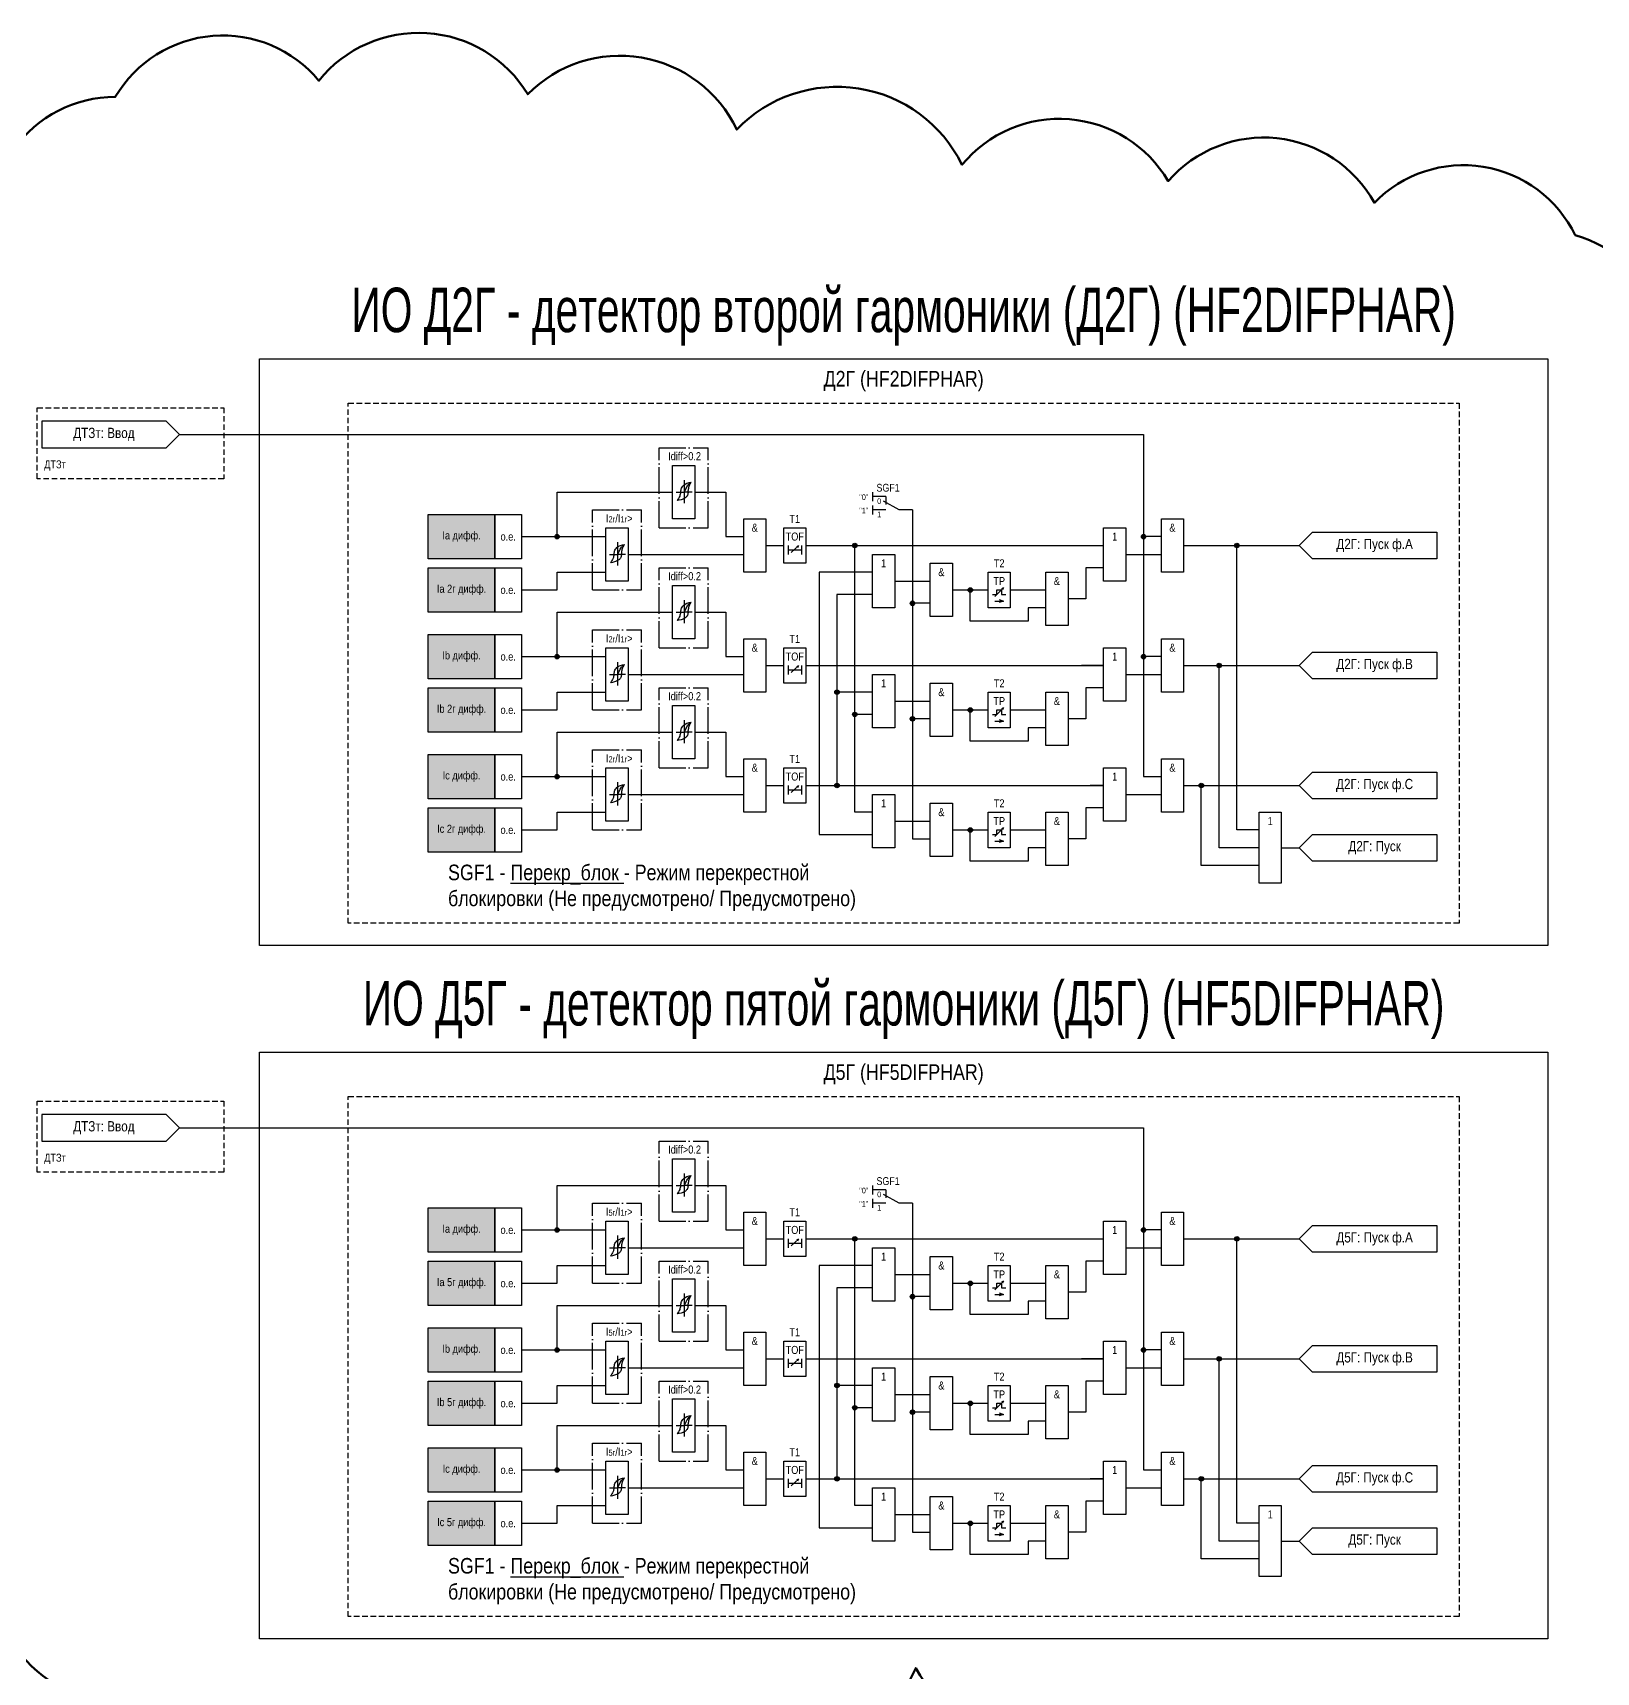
# Model space of a CAD drawing. Header units: millimetres. Extents: x -805 to 2714, y -997 to 959.
# Drawn here: x 438 to 789.9, y -191.5 to 177.4 of the extents above; entities that cross this region are included whole.
import ezdxf
from ezdxf.enums import TextEntityAlignment as Align

# ---------------------------------------------------------------- set-up
doc = ezdxf.new("R2010")
doc.units = ezdxf.units.MM
doc.linetypes.add('ACAD_ISO04W100', pattern=[30, 24, -3, 0, -3])
doc.linetypes.add('штриховая2', pattern=[0.375, 0.25, -0.125])
doc.layers.add('TEXT', color=7, linetype='Continuous', lineweight=25)
doc.layers.add('Основная', color=7, linetype='Continuous')
doc.styles.add('1.8_Gost_RD', font='ARIALN.TTF', dxfattribs={"height": 1.8})
doc.styles.add('2.5_Gost_RD', font='ARIALN.TTF', dxfattribs={"height": 2.5})
doc.styles.add('3.5_Gost_RD', font='ARIALN.TTF', dxfattribs={"height": 3.5})
doc.styles.add('Вывод', font='ARIALN.TTF', dxfattribs={"height": 2.5})
doc.styles.add('Компонент', font='ARIALN.TTF', dxfattribs={"height": 3.5})

# ---------------------------------------------------------------- blocks, each defined once
blk = doc.blocks.new('*U71')
at = {"layer": 'Основная', "linetype": 'ACAD_ISO04W100', "ltscale": 0.25}
for p, q in [((0, 0), (11, 0)), ((0, -18), (0, 0)), ((11, -18), (11, 0)), ((0, -18), (11, -18))]:
    blk.add_line(p, q, dxfattribs=at)
at = {"layer": 'Основная', "style": 'Компонент'}
blk.add_attdef('ОУ', text='', height=3.5, dxfattribs=at).set_placement((11, 0), align=Align.MIDDLE_CENTER)
blk = doc.blocks.new('Точка')
at = {"ltscale": 100}
h = blk.add_hatch(color=256, dxfattribs=at)
h.dxf.hatch_style = 1
edge = h.paths.add_edge_path()
edge.add_arc((0, 0), 0.5, 0, 360)
blk.add_circle((0, 0), 0.5, dxfattribs=at)
blk = doc.blocks.new('*U80')
at = {"layer": 'Основная', "color": 0}
blk.add_line((0, 0), (7, 4), dxfattribs=at)
at = {"layer": 'Основная', "ltscale": 0.35}
blk.add_line((6, 6), (6, 2.5), dxfattribs=at)
blk = doc.blocks.new('*U91')
at = {"layer": 'Основная', "color": 0}
for p, q in [((-3, 6), (-9, 6)), ((-3, 0), (-9, 0)), ((9, 0), (3, 0))]:
    blk.add_line(p, q, dxfattribs=at)
at = {"layer": 'Основная', "ltscale": 0.25, "xscale": -1}
blk.add_blockref('*U80', (3, 0), dxfattribs=at)
at = {"layer": 'Основная'}
for tag, height, style, p in [('ОУ', 3.5, 'Компонент', (-2, 10)), ('В1', 2.5, 'Вывод', (-13, 6)), ('В2', 2.5, 'Вывод', (-6, 4)), ('В3', 2.5, 'Вывод', (-6, -2))]:
    blk.add_attdef(tag, text='', height=height, dxfattribs=dict(at, style=style)).set_placement(p, align=Align.MIDDLE_CENTER)

msp = doc.modelspace()

# ---------------------------------------------------------------- hatches: boundary and pattern name
at = {"ltscale": 100, "true_color": 0xf7941d}
h = msp.add_hatch(color=30, dxfattribs=at)
h.dxf.hatch_style = 1
h.paths.add_polyline_path([(527, 69), (542, 69), (542, 59), (527, 59)])
h = msp.add_hatch(color=30, dxfattribs=at)
h.dxf.hatch_style = 1
h.paths.add_polyline_path([(527, 57), (542, 57), (542, 47), (527, 47)])
h = msp.add_hatch(color=30, dxfattribs=at)
h.dxf.hatch_style = 1
h.paths.add_polyline_path([(527, 42), (542, 42), (542, 32), (527, 32)])
h = msp.add_hatch(color=30, dxfattribs=at)
h.dxf.hatch_style = 1
h.paths.add_polyline_path([(527, 30), (542, 30), (542, 20), (527, 20)])
h = msp.add_hatch(color=30, dxfattribs=at)
h.dxf.hatch_style = 1
h.paths.add_polyline_path([(527, 15), (542, 15), (542, 5), (527, 5)])
h = msp.add_hatch(color=30, dxfattribs=at)
h.dxf.hatch_style = 1
h.paths.add_polyline_path([(527, 3), (542, 3), (542, -7), (527, -7)])
h = msp.add_hatch(color=30, dxfattribs=at)
h.dxf.hatch_style = 1
h.paths.add_polyline_path([(527, -87), (542, -87), (542, -97), (527, -97)])
h = msp.add_hatch(color=30, dxfattribs=at)
h.dxf.hatch_style = 1
h.paths.add_polyline_path([(527, -99), (542, -99), (542, -109), (527, -109)])
h = msp.add_hatch(color=30, dxfattribs=at)
h.dxf.hatch_style = 1
h.paths.add_polyline_path([(527, -114), (542, -114), (542, -124), (527, -124)])
h = msp.add_hatch(color=30, dxfattribs=at)
h.dxf.hatch_style = 1
h.paths.add_polyline_path([(527, -126), (542, -126), (542, -136), (527, -136)])
h = msp.add_hatch(color=30, dxfattribs=at)
h.dxf.hatch_style = 1
h.paths.add_polyline_path([(527, -141), (542, -141), (542, -151), (527, -151)])
h = msp.add_hatch(color=30, dxfattribs=at)
h.dxf.hatch_style = 1
h.paths.add_polyline_path([(527, -153), (542, -153), (542, -163), (527, -163)])

# ---------------------------------------------------------------- linework, layer by layer
at = {"color": 7, "ltscale": 100}
for p, q in [((608.7, 60.46), (610.37, 61.95)), ((610.37, 61.95), (609.85, 61.73)), ((610.37, 61.95), (610.11, 61.48)), ((608.7, 33.46), (610.37, 34.95)), ((610.37, 34.95), (609.85, 34.73)), ((610.37, 34.95), (610.11, 34.48)), ((608.7, 6.46), (610.37, 7.95)), ((610.37, 7.95), (609.85, 7.73)), ((610.37, 7.95), (610.11, 7.48)), ((608.7, -95.54), (610.37, -94.05)), ((610.37, -94.05), (609.85, -94.27)), ((610.37, -94.05), (610.11, -94.52)), ((608.7, -122.54), (610.37, -121.05)), ((610.37, -121.05), (609.85, -121.27)), ((610.37, -121.05), (610.11, -121.52)), ((608.7, -149.54), (610.37, -148.05)), ((610.37, -148.05), (609.85, -148.27)), ((610.37, -148.05), (610.11, -148.52))]:
    msp.add_line(p, q, dxfattribs=at)
at = {"ltscale": 100}
for p, q in [((684, 60), (692, 60)), ((654.5, 50.5), (656.5, 52.5)), ((656.5, 52.5), (655.99, 52.25)), ((656.5, 52.5), (656.26, 52.02)), ((658, 52), (666, 52)), ((654.5, 49.5), (656.5, 49.5)), ((684, 33), (692, 33)), ((654.5, 23.5), (656.5, 25.5)), ((654.5, 22.5), (656.5, 22.5)), ((656.5, 25.5), (655.99, 25.25)), ((656.5, 25.5), (656.26, 25.02)), ((658, 25), (666, 25)), ((684, 6), (692, 6)), ((654.5, -3.5), (656.5, -1.5)), ((656.5, -1.5), (655.99, -1.75)), ((656.5, -1.5), (656.26, -1.98)), ((658, -2), (666, -2)), ((654.5, -4.5), (656.5, -4.5)), ((684, -96), (692, -96)), ((654.5, -105.5), (656.5, -103.5)), ((654.5, -106.5), (656.5, -106.5)), ((656.5, -103.5), (655.99, -103.75)), ((656.5, -103.5), (656.26, -103.98)), ((658, -104), (666, -104)), ((684, -123), (692, -123)), ((654.5, -132.5), (656.5, -130.5)), ((656.5, -130.5), (655.99, -130.75)), ((656.5, -130.5), (656.26, -130.98)), ((658, -131), (666, -131)), ((654.5, -133.5), (656.5, -133.5)), ((684, -150), (692, -150)), ((654.5, -159.5), (656.5, -157.5)), ((656.5, -157.5), (655.99, -157.75)), ((656.5, -157.5), (656.26, -157.98)), ((658, -158), (666, -158)), ((654.5, -160.5), (656.5, -160.5))]:
    msp.add_line(p, q, dxfattribs=at)
at = {"color": 2, "lineweight": 90, "ltscale": 100}
for points in [[(430.31, 125.68, -0.520567), (456.57, 162.92, -0.520567), (456.57, 162.92, -0.520567), (502.38, 166.58, -0.520567), (502.38, 166.58, -0.520567), (549.41, 163.53, -0.520567), (549.41, 163.53, -0.520567), (596.43, 155.6, -0.520567), (596.43, 155.6, -0.520567), (647.13, 147.66, -0.520567), (647.13, 147.66, -0.520567), (693.55, 144, -0.520567), (693.55, 144, -0.520567), (739.96, 139.11, -0.520567), (739.96, 139.11, -0.520567), (785.16, 131.79, -0.520567), (785.16, 131.79, -0.520567), (800.43, 88.44, -0.520567)], [(454.13, -197.89, -0.520567), (432.14, -157.6, -0.520567)], [(827.92, -180.8, -0.520567), (785.16, -196.06, -0.520567)], [(688.05, -196.06, -0.520567), (636.74, -190.56, -0.520567), (636.74, -190.56, -0.520567), (592.16, -199.72, -0.520567)]]:
    msp.add_lwpolyline(points, format="xyb", dxfattribs=at)
at = {"color": 3, "ltscale": 100}
for points in [[(489, 104), (779, 104), (779, -28), (489, -28)], [(489, -52), (779, -52), (779, -184), (489, -184)]]:
    msp.add_lwpolyline(points, close=True, dxfattribs=at)
at = {"color": 4, "linetype": 'штриховая2', "ltscale": 5}
for points in [[(439, 93), (481, 93), (481, 77), (439, 77)], [(439, -63), (481, -63), (481, -79), (439, -79)]]:
    msp.add_lwpolyline(points, close=True, dxfattribs=at)
at = {"color": 4, "ltscale": 100}
for points in [[(471, 87), (468, 90), (440, 90), (440, 84), (468, 84), (471, 87)], [(471, 87), (475, 87)], [(471, -69), (468, -66), (440, -66), (440, -72), (468, -72), (471, -69)], [(471, -69), (475, -69)]]:
    msp.add_lwpolyline(points, dxfattribs=at)
at = {"color": 6, "ltscale": 100}
for points in [[(472, 87), (688, 87), (688, 10), (692, 10)], [(472, -69), (688, -69), (688, -146), (692, -146)]]:
    msp.add_lwpolyline(points, dxfattribs=at)
at = {"ltscale": 100}
for points in [[(556, 64), (556, 74), (582, 74)], [(587, 74), (594, 74), (594, 64), (598, 64)], [(636, 70), (636, 70), (636, -4), (640, -4)], [(692, 64), (688, 64)], [(608, 62), (608, 60)], [(608, 61), (611, 61)], [(611, 62), (611, 60)], [(612, 62), (679, 62)], [(627, 2), (623, 2), (623, 62)], [(697, 62), (723, 62)], [(714, -2), (709, -2), (709, 62)], [(548, 52), (556, 52), (556, 56), (567, 56)], [(627, 56), (615, 56), (615, -3), (627, -3)], [(679, 57), (675, 57), (675, 50), (671, 50)], [(632, 54), (640, 54)], [(645, 52), (653, 52)], [(666, 48), (662, 48), (662, 45), (649, 45), (649, 52)], [(627, 51), (619, 51), (619, 8)], [(640, 49), (636, 49)], [(655.5, 49.83), (656.5, 49.5), (655.5, 49.17)], [(556, 37), (556, 47), (582, 47)], [(587, 47), (594, 47), (594, 37), (598, 37)], [(692, 37), (688, 37)], [(608, 35), (608, 33)], [(608, 34), (611, 34)], [(611, 35), (611, 33)], [(612, 35), (679, 35)], [(679, 35), (674, 35)], [(697, 35), (723, 35)], [(714, -6), (705, -6), (705, 35)], [(679, 30), (675, 30), (675, 23), (671, 23)], [(679, 30), (675, 30)], [(548, 25), (556, 25), (556, 29), (567, 29)], [(627, 29), (619, 29)], [(632, 27), (640, 27)], [(627, 24), (623, 24)], [(640, 23), (636, 23)], [(645, 25), (653, 25)], [(666, 21), (662, 21), (662, 18), (649, 18), (649, 25)], [(655.5, 22.83), (656.5, 22.5), (655.5, 22.17)], [(556, 10), (556, 20), (582, 20)], [(587, 20), (594, 20), (594, 10), (598, 10)], [(608, 8), (608, 6)], [(611, 8), (611, 6)], [(612, 8), (679, 8)], [(679, 8), (676, 8)], [(697, 8), (723, 8)], [(714, -10), (701, -10), (701, 8)], [(608, 7), (611, 7)], [(548, -2), (556, -2), (556, 2), (567, 2)], [(627, 2), (624, 2)], [(679, 3), (675, 3), (675, -4), (671, -4)], [(632, 0), (640, 0)], [(645, -2), (653, -2)], [(666, -6), (662, -6), (662, -9), (649, -9), (649, -2)], [(655.5, -4.17), (656.5, -4.5), (655.5, -4.83)], [(719, -6), (723, -6)], [(556, -92), (556, -82), (582, -82)], [(587, -82), (594, -82), (594, -92), (598, -92)], [(636, -86), (636, -86), (636, -160), (640, -160)], [(692, -92), (688, -92)], [(608, -94), (608, -96)], [(608, -95), (611, -95)], [(611, -94), (611, -96)], [(612, -94), (679, -94)], [(627, -154), (623, -154), (623, -94)], [(697, -94), (723, -94)], [(714, -158), (709, -158), (709, -94)], [(679, -99), (675, -99), (675, -106), (671, -106)], [(548, -104), (556, -104), (556, -100), (567, -100)], [(627, -100), (615, -100), (615, -159), (627, -159)], [(632, -102), (640, -102)], [(627, -105), (619, -105), (619, -148)], [(645, -104), (653, -104)], [(666, -108), (662, -108), (662, -111), (649, -111), (649, -104)], [(655.5, -106.17), (656.5, -106.5), (655.5, -106.83)], [(556, -119), (556, -109), (582, -109)], [(587, -109), (594, -109), (594, -119), (598, -119)], [(640, -107), (636, -107)], [(608, -121), (608, -123)], [(611, -121), (611, -123)], [(612, -121), (679, -121)], [(679, -121), (674, -121)], [(692, -119), (688, -119)], [(697, -121), (723, -121)], [(714, -162), (705, -162), (705, -121)], [(608, -122), (611, -122)], [(548, -131), (556, -131), (556, -127), (567, -127)], [(627, -127), (619, -127)], [(632, -129), (640, -129)], [(679, -126), (675, -126), (675, -133), (671, -133)], [(679, -126), (675, -126)], [(627, -132), (623, -132)], [(645, -131), (653, -131)], [(666, -135), (662, -135), (662, -138), (649, -138), (649, -131)], [(556, -146), (556, -136), (582, -136)], [(587, -136), (594, -136), (594, -146), (598, -146)], [(640, -133), (636, -133)], [(655.5, -133.17), (656.5, -133.5), (655.5, -133.83)], [(608, -148), (608, -150)], [(608, -149), (611, -149)], [(611, -148), (611, -150)], [(612, -148), (679, -148)], [(679, -148), (676, -148)], [(697, -148), (723, -148)], [(714, -166), (701, -166), (701, -148)], [(548, -158), (556, -158), (556, -154), (567, -154)], [(627, -154), (624, -154)], [(679, -153), (675, -153), (675, -160), (671, -160)], [(632, -156), (640, -156)], [(645, -158), (653, -158)], [(666, -162), (662, -162), (662, -165), (649, -165), (649, -158)], [(655.5, -160.17), (656.5, -160.5), (655.5, -160.83)], [(719, -162), (723, -162)]]:
    msp.add_lwpolyline(points, dxfattribs=at)
for points in [[(527, 69), (542, 69), (542, 59), (527, 59)], [(542, 69), (548, 69), (548, 59), (542, 59)], [(607, 66), (612, 66), (612, 58), (607, 58)], [(527, 57), (542, 57), (542, 47), (527, 47)], [(542, 57), (548, 57), (548, 47), (542, 47)], [(653, 56), (658, 56), (658, 48), (653, 48)], [(527, 42), (542, 42), (542, 32), (527, 32)], [(542, 42), (548, 42), (548, 32), (542, 32)], [(607, 39), (612, 39), (612, 31), (607, 31)], [(527, 30), (542, 30), (542, 20), (527, 20)], [(542, 30), (548, 30), (548, 20), (542, 20)], [(653, 29), (658, 29), (658, 21), (653, 21)], [(527, 15), (542, 15), (542, 5), (527, 5)], [(542, 15), (548, 15), (548, 5), (542, 5)], [(607, 12), (612, 12), (612, 4), (607, 4)], [(527, 3), (542, 3), (542, -7), (527, -7)], [(542, 3), (548, 3), (548, -7), (542, -7)], [(653, 2), (658, 2), (658, -6), (653, -6)], [(714, 2), (719, 2), (719, -14), (714, -14)], [(527, -87), (542, -87), (542, -97), (527, -97)], [(542, -87), (548, -87), (548, -97), (542, -97)], [(607, -90), (612, -90), (612, -98), (607, -98)], [(527, -99), (542, -99), (542, -109), (527, -109)], [(542, -99), (548, -99), (548, -109), (542, -109)], [(653, -100), (658, -100), (658, -108), (653, -108)], [(527, -114), (542, -114), (542, -124), (527, -124)], [(542, -114), (548, -114), (548, -124), (542, -124)], [(607, -117), (612, -117), (612, -125), (607, -125)], [(527, -126), (542, -126), (542, -136), (527, -136)], [(542, -126), (548, -126), (548, -136), (542, -136)], [(653, -127), (658, -127), (658, -135), (653, -135)], [(527, -141), (542, -141), (542, -151), (527, -151)], [(542, -141), (548, -141), (548, -151), (542, -151)], [(607, -144), (612, -144), (612, -152), (607, -152)], [(527, -153), (542, -153), (542, -163), (527, -163)], [(542, -153), (548, -153), (548, -163), (542, -163)], [(653, -154), (658, -154), (658, -162), (653, -162)], [(714, -154), (719, -154), (719, -170), (714, -170)]]:
    msp.add_lwpolyline(points, close=True, dxfattribs=at)
at = {"color": 7, "ltscale": 100}
for points in [[(654, 51), (655, 51), (655, 52), (656, 52), (656, 51), (657, 51)], [(654, 24), (655, 24), (655, 25), (656, 25), (656, 24), (657, 24)], [(654, -3), (655, -3), (655, -2), (656, -2), (656, -3), (657, -3)], [(654, -105), (655, -105), (655, -104), (656, -104), (656, -105), (657, -105)], [(654, -132), (655, -132), (655, -131), (656, -131), (656, -132), (657, -132)], [(654, -159), (655, -159), (655, -158), (656, -158), (656, -159), (657, -159)]]:
    msp.add_lwpolyline(points, dxfattribs=at)
at = {"layer": 'Основная', "ltscale": 100}
for p, q in [((582, 78.5), (582, 80)), ((582, 80), (587, 80)), ((582, 71), (582, 79)), ((587, 80), (587, 74)), ((587, 74), (587, 68)), ((627, 74), (627, 72)), ((582, 68), (582, 71)), ((627, 71), (627, 69)), ((587, 68), (582, 68)), ((567, 64.5), (567, 66)), ((567, 66), (572, 66)), ((567, 57), (567, 65)), ((572, 66), (572, 60)), ((572, 60), (598, 60)), ((572, 60), (572, 54)), ((603, 62), (607, 62)), ((567, 54), (567, 57)), ((572, 54), (567, 54)), ((582, 51.5), (582, 53)), ((582, 53), (587, 53)), ((582, 44), (582, 52)), ((587, 53), (587, 47)), ((587, 47), (587, 41)), ((582, 41), (582, 44)), ((587, 41), (582, 41)), ((567, 37.5), (567, 39)), ((567, 39), (572, 39)), ((567, 30), (567, 38)), ((572, 39), (572, 33)), ((603, 35), (607, 35)), ((567, 27), (567, 30)), ((572, 33), (598, 33)), ((572, 33), (572, 27)), ((572, 33), (598, 33)), ((572, 27), (567, 27)), ((582, 17), (582, 26)), ((582, 26), (587, 26)), ((587, 26), (587, 20)), ((587, 20), (587, 14)), ((582, 14), (582, 17)), ((567, 10.5), (567, 12)), ((567, 12), (572, 12)), ((572, 12), (572, 6)), ((587, 14), (582, 14)), ((567, 3), (567, 11)), ((603, 8), (607, 8)), ((572, 6), (598, 6)), ((572, 6), (572, 0)), ((567, 0), (567, 3)), ((572, 0), (567, 0)), ((582, -77.5), (582, -76)), ((582, -76), (587, -76)), ((582, -85), (582, -77)), ((587, -76), (587, -82)), ((587, -82), (587, -88)), ((627, -82), (627, -84)), ((582, -88), (582, -85)), ((587, -88), (582, -88)), ((627, -85), (627, -87)), ((567, -91.5), (567, -90)), ((567, -90), (572, -90)), ((567, -99), (567, -91)), ((572, -90), (572, -96)), ((603, -94), (607, -94)), ((567, -102), (567, -99)), ((572, -96), (598, -96)), ((572, -96), (572, -102)), ((572, -102), (567, -102)), ((582, -104.5), (582, -103)), ((582, -103), (587, -103)), ((587, -103), (587, -109)), ((582, -112), (582, -104)), ((587, -109), (587, -115)), ((582, -115), (582, -112)), ((567, -118.5), (567, -117)), ((567, -117), (572, -117)), ((567, -126), (567, -118)), ((572, -117), (572, -123)), ((587, -115), (582, -115)), ((603, -121), (607, -121)), ((572, -123), (598, -123)), ((572, -123), (572, -129)), ((572, -123), (598, -123)), ((567, -129), (567, -126)), ((572, -129), (567, -129)), ((582, -139), (582, -130)), ((582, -130), (587, -130)), ((587, -130), (587, -136)), ((587, -136), (587, -142)), ((582, -142), (582, -139)), ((587, -142), (582, -142)), ((567, -145.5), (567, -144)), ((567, -144), (572, -144)), ((567, -153), (567, -145)), ((572, -144), (572, -150)), ((572, -150), (598, -150)), ((572, -150), (572, -156)), ((603, -148), (607, -148)), ((567, -156), (567, -153)), ((572, -156), (567, -156))]:
    msp.add_line(p, q, dxfattribs=at)
at = {"layer": 'Основная', "color": 7, "ltscale": 100}
for p, q in [((582.79, 74), (584.6, 74)), ((586.42, 74), (584.6, 74)), ((548, 64), (567, 64)), ((567.79, 60), (569.6, 60)), ((571.42, 60), (569.6, 60)), ((582.79, 47), (584.6, 47)), ((586.42, 47), (584.6, 47)), ((548, 37), (567, 37)), ((567.79, 33), (569.6, 33)), ((571.42, 33), (569.6, 33)), ((582.79, 20), (584.6, 20)), ((586.42, 20), (584.6, 20)), ((548, 10), (567, 10)), ((567.79, 6), (569.6, 6)), ((571.42, 6), (569.6, 6)), ((582.79, -82), (584.6, -82)), ((586.42, -82), (584.6, -82)), ((548, -92), (567, -92)), ((567.79, -96), (569.6, -96)), ((571.42, -96), (569.6, -96)), ((582.79, -109), (584.6, -109)), ((586.42, -109), (584.6, -109)), ((548, -119), (567, -119)), ((567.79, -123), (569.6, -123)), ((571.42, -123), (569.6, -123)), ((582.79, -136), (584.6, -136)), ((586.42, -136), (584.6, -136)), ((548, -146), (567, -146)), ((567.79, -150), (569.6, -150)), ((571.42, -150), (569.6, -150))]:
    msp.add_line(p, q, dxfattribs=at)
at = {"layer": 'Основная'}
for p, q in [((584.6, 76.72), (584.6, 71.52)), ((569.6, 62.72), (569.6, 57.52)), ((584.6, 49.72), (584.6, 44.52)), ((569.6, 35.72), (569.6, 30.52)), ((584.6, 22.72), (584.6, 17.52)), ((569.6, 8.72), (569.6, 3.52)), ((584.6, -79.28), (584.6, -84.48)), ((569.6, -93.28), (569.6, -98.48)), ((584.6, -106.28), (584.6, -111.48)), ((569.6, -120.28), (569.6, -125.48)), ((584.6, -133.28), (584.6, -138.48)), ((569.6, -147.28), (569.6, -152.48))]:
    msp.add_line(p, q, dxfattribs=at)
at = {"layer": 'Основная', "linetype": 'штриховая2', "ltscale": 5}
for points in [[(509, 94), (759, 94), (759, -23), (509, -23)], [(509, -62), (759, -62), (759, -179), (509, -179)]]:
    msp.add_lwpolyline(points, close=True, dxfattribs=at)
at = {"layer": 'Основная', "ltscale": 100}
for points in [[(598, 68), (603, 68), (603, 56), (598, 56)], [(692, 68), (697, 68), (697, 56), (692, 56)], [(679, 66), (684, 66), (684, 54), (679, 54)], [(754, 65), (754, 59), (726, 59), (723, 62), (726, 65)], [(627, 60), (632, 60), (632, 48), (627, 48)], [(640, 58), (645, 58), (645, 46), (640, 46)], [(666, 56), (671, 56), (671, 44), (666, 44)], [(598, 41), (603, 41), (603, 29), (598, 29)], [(692, 41), (697, 41), (697, 29), (692, 29)], [(679, 39), (684, 39), (684, 27), (679, 27)], [(754, 38), (754, 32), (726, 32), (723, 35), (726, 38)], [(627, 33), (632, 33), (632, 21), (627, 21)], [(640, 31), (645, 31), (645, 19), (640, 19)], [(666, 29), (671, 29), (671, 17), (666, 17)], [(598, 14), (603, 14), (603, 2), (598, 2)], [(679, 12), (684, 12), (684, 0), (679, 0)], [(692, 14), (697, 14), (697, 2), (692, 2)], [(754, 11), (754, 5), (726, 5), (723, 8), (726, 11)], [(627, 6), (632, 6), (632, -6), (627, -6)], [(640, 4), (645, 4), (645, -8), (640, -8)], [(666, 2), (671, 2), (671, -10), (666, -10)], [(754, -3), (754, -9), (726, -9), (723, -6), (726, -3)], [(598, -88), (603, -88), (603, -100), (598, -100)], [(692, -88), (697, -88), (697, -100), (692, -100)], [(679, -90), (684, -90), (684, -102), (679, -102)], [(754, -91), (754, -97), (726, -97), (723, -94), (726, -91)], [(627, -96), (632, -96), (632, -108), (627, -108)], [(640, -98), (645, -98), (645, -110), (640, -110)], [(666, -100), (671, -100), (671, -112), (666, -112)], [(598, -115), (603, -115), (603, -127), (598, -127)], [(679, -117), (684, -117), (684, -129), (679, -129)], [(692, -115), (697, -115), (697, -127), (692, -127)], [(754, -118), (754, -124), (726, -124), (723, -121), (726, -118)], [(627, -123), (632, -123), (632, -135), (627, -135)], [(640, -125), (645, -125), (645, -137), (640, -137)], [(666, -127), (671, -127), (671, -139), (666, -139)], [(598, -142), (603, -142), (603, -154), (598, -154)], [(692, -142), (697, -142), (697, -154), (692, -154)], [(679, -144), (684, -144), (684, -156), (679, -156)], [(754, -145), (754, -151), (726, -151), (723, -148), (726, -145)], [(627, -150), (632, -150), (632, -162), (627, -162)], [(640, -152), (645, -152), (645, -164), (640, -164)], [(666, -154), (671, -154), (671, -166), (666, -166)], [(754, -159), (754, -165), (726, -165), (723, -162), (726, -159)]]:
    msp.add_lwpolyline(points, close=True, dxfattribs=at)
at = {"layer": 'Основная'}
for points in [[(583.8, 73.92), (583.6, 73.13), (583, 72.12)], [(585.48, 73.92), (585.25, 73.13), (584.76, 72.67), (583, 72.12)], [(583.8, 73.92), (583.95, 74.71), (584.44, 75.54), (586.2, 76.26)], [(584.6, 74), (585, 74.72), (585.47, 75.6), (586.2, 76.26)], [(585.48, 73.92), (585.6, 74.71), (585.81, 75.54), (586.2, 76.26)], [(568.8, 59.92), (568.6, 59.13), (568, 58.12)], [(570.48, 59.92), (570.25, 59.13), (569.76, 58.67), (568, 58.12)], [(568.8, 59.92), (568.95, 60.71), (569.44, 61.54), (571.2, 62.26)], [(569.6, 60), (570, 60.72), (570.47, 61.6), (571.2, 62.26)], [(570.48, 59.92), (570.6, 60.71), (570.81, 61.54), (571.2, 62.26)], [(583.8, 46.92), (583.95, 47.71), (584.44, 48.54), (586.2, 49.26)], [(584.6, 47), (585, 47.72), (585.47, 48.6), (586.2, 49.26)], [(585.48, 46.92), (585.6, 47.71), (585.81, 48.54), (586.2, 49.26)], [(583.8, 46.92), (583.6, 46.13), (583, 45.12)], [(585.48, 46.92), (585.25, 46.13), (584.76, 45.67), (583, 45.12)], [(568.8, 32.92), (568.95, 33.71), (569.44, 34.54), (571.2, 35.26)], [(569.6, 33), (570, 33.72), (570.47, 34.6), (571.2, 35.26)], [(570.48, 32.92), (570.6, 33.71), (570.81, 34.54), (571.2, 35.26)], [(568.8, 32.92), (568.6, 32.13), (568, 31.12)], [(570.48, 32.92), (570.25, 32.13), (569.76, 31.67), (568, 31.12)], [(583.8, 19.92), (583.95, 20.71), (584.44, 21.54), (586.2, 22.26)], [(584.6, 20), (585, 20.72), (585.47, 21.6), (586.2, 22.26)], [(585.48, 19.92), (585.6, 20.71), (585.81, 21.54), (586.2, 22.26)], [(583.8, 19.92), (583.6, 19.13), (583, 18.12)], [(585.48, 19.92), (585.25, 19.13), (584.76, 18.67), (583, 18.12)], [(568.8, 5.92), (568.95, 6.71), (569.44, 7.54), (571.2, 8.26)], [(569.6, 6), (570, 6.72), (570.47, 7.6), (571.2, 8.26)], [(570.48, 5.92), (570.6, 6.71), (570.81, 7.54), (571.2, 8.26)], [(568.8, 5.92), (568.6, 5.13), (568, 4.12)], [(570.48, 5.92), (570.25, 5.13), (569.76, 4.67), (568, 4.12)], [(583.8, -82.08), (583.95, -81.29), (584.44, -80.46), (586.2, -79.74)], [(584.6, -82), (585, -81.28), (585.47, -80.4), (586.2, -79.74)], [(585.48, -82.08), (585.6, -81.29), (585.81, -80.46), (586.2, -79.74)], [(583.8, -82.08), (583.6, -82.87), (583, -83.88)], [(585.48, -82.08), (585.25, -82.87), (584.76, -83.33), (583, -83.88)], [(568.8, -96.08), (568.95, -95.29), (569.44, -94.46), (571.2, -93.74)], [(569.6, -96), (570, -95.28), (570.47, -94.4), (571.2, -93.74)], [(570.48, -96.08), (570.6, -95.29), (570.81, -94.46), (571.2, -93.74)], [(568.8, -96.08), (568.6, -96.87), (568, -97.88)], [(570.48, -96.08), (570.25, -96.87), (569.76, -97.33), (568, -97.88)], [(583.8, -109.08), (583.95, -108.29), (584.44, -107.46), (586.2, -106.74)], [(584.6, -109), (585, -108.28), (585.47, -107.4), (586.2, -106.74)], [(585.48, -109.08), (585.6, -108.29), (585.81, -107.46), (586.2, -106.74)], [(583.8, -109.08), (583.6, -109.87), (583, -110.88)], [(585.48, -109.08), (585.25, -109.87), (584.76, -110.33), (583, -110.88)], [(568.8, -123.08), (568.95, -122.29), (569.44, -121.46), (571.2, -120.74)], [(569.6, -123), (570, -122.28), (570.47, -121.4), (571.2, -120.74)], [(570.48, -123.08), (570.6, -122.29), (570.81, -121.46), (571.2, -120.74)], [(568.8, -123.08), (568.6, -123.87), (568, -124.88)], [(570.48, -123.08), (570.25, -123.87), (569.76, -124.33), (568, -124.88)], [(583.8, -136.08), (583.6, -136.87), (583, -137.88)], [(585.48, -136.08), (585.25, -136.87), (584.76, -137.33), (583, -137.88)], [(583.8, -136.08), (583.95, -135.29), (584.44, -134.46), (586.2, -133.74)], [(584.6, -136), (585, -135.28), (585.47, -134.4), (586.2, -133.74)], [(585.48, -136.08), (585.6, -135.29), (585.81, -134.46), (586.2, -133.74)], [(568.8, -150.08), (568.6, -150.87), (568, -151.88)], [(570.48, -150.08), (570.25, -150.87), (569.76, -151.33), (568, -151.88)], [(568.8, -150.08), (568.95, -149.29), (569.44, -148.46), (571.2, -147.74)], [(569.6, -150), (570, -149.28), (570.47, -148.4), (571.2, -147.74)], [(570.48, -150.08), (570.6, -149.29), (570.81, -148.46), (571.2, -147.74)]]:
    msp.add_spline(points, degree=3, dxfattribs=at)

# ---------------------------------------------------------------- block references
at = {"layer": 'Основная', "ltscale": 0.25}
for p in [(579, 84), (564, 70), (579, 57), (564, 43), (579, 30), (564, 16), (579, -72), (564, -86), (579, -99), (564, -113), (579, -126), (564, -140)]:
    msp.add_blockref('*U71', p, dxfattribs=at)
ref = msp.add_blockref('*U91', (631.5, 70), dxfattribs=dict(at, xscale=0.5, yscale=0.5, zscale=0.5))
ref.add_attrib('ОУ', 'SGF1', dxfattribs={"height": 1.75, "style": 'Компонент'}).set_placement((630.5, 75), align=Align.MIDDLE_CENTER)
ref.add_attrib('В2', '0', dxfattribs={"height": 1.25, "style": 'Вывод'}).set_placement((628.5, 72), align=Align.MIDDLE_CENTER)
ref.add_attrib('В3', '1', dxfattribs={"height": 1.25, "style": 'Вывод'}).set_placement((628.5, 69), align=Align.MIDDLE_CENTER)
at = {"layer": 'Основная', "ltscale": 100}
for p in [(556, 64), (688, 64), (623, 62), (709, 62), (649, 52), (636, 49), (556, 37), (688, 37), (705, 35), (619, 29), (623, 24), (636, 23), (649, 25), (556, 10), (619, 8), (701, 8), (649, -2), (556, -92), (688, -92), (623, -94), (709, -94), (636, -107), (649, -104), (556, -119), (688, -119), (705, -121), (619, -127), (623, -132), (636, -133), (649, -131), (556, -146), (619, -148), (701, -148), (649, -158)]:
    msp.add_blockref('Точка', p, dxfattribs=at)
at = {"layer": 'Основная', "ltscale": 0.25}
ref = msp.add_blockref('*U91', (631.5, -86), dxfattribs=dict(at, xscale=0.5, yscale=0.5, zscale=0.5))
ref.add_attrib('ОУ', 'SGF1', dxfattribs={"height": 1.75, "style": 'Компонент'}).set_placement((630.5, -81), align=Align.MIDDLE_CENTER)
ref.add_attrib('В2', '0', dxfattribs={"height": 1.25, "style": 'Вывод'}).set_placement((628.5, -84), align=Align.MIDDLE_CENTER)
ref.add_attrib('В3', '1', dxfattribs={"height": 1.25, "style": 'Вывод'}).set_placement((628.5, -87), align=Align.MIDDLE_CENTER)

# ---------------------------------------------------------------- texts
at = {"color": 30, "ltscale": 100, "attachment_point": 5, "style": '3.5_Gost_RD'}
for s, insert, char_height, width in [('{\\W0.8;\\C3;ИО Д2Г - детектор второй гармоники (Д2Г) (HF2DIFPHAR)}', (634, 113.5), 10, 290), ('\\pxt31;Д2Г (HF2DIFPHAR)', (634, 99), 3.5, 250), ('\\pxql;SGF1 - {\\LПерекр_блок} - Режим перекрестной блокировки (Не предусмотрено/ Предусмотрено)', (580, -15), 3.5, 97.0715), ('{\\W0.8;\\C3;ИО Д5Г - детектор пятой гармоники (Д5Г) (HF5DIFPHAR)}', (634, -42.5), 10, 290), ('\\pxt31;Д5Г (HF5DIFPHAR)', (634, -57), 3.5, 250), ('\\pxql;SGF1 - {\\LПерекр_блок} - Режим перекрестной блокировки (Не предусмотрено/ Предусмотрено)', (580, -171), 3.5, 97.0715)]:
    msp.add_mtext(s, dxfattribs=dict(at, insert=insert, char_height=char_height, width=width))
at = {"color": 4, "ltscale": 100, "char_height": 1.8, "width": 8, "attachment_point": 5, "style": '2.5_Gost_RD'}
for insert in [(443, 80), (443, -76)]:
    msp.add_mtext('\\pxsm0.7;ДТЗт', dxfattribs=dict(at, insert=insert))
at = {"ltscale": 100, "char_height": 1.8, "attachment_point": 5}
for s, insert, width, style in [('T1', (609.5, 68), 5, '2.5_Gost_RD'), ('Ia дифф.', (534.5, 64), 15, '1.8_Gost_RD'), ('о.е.', (545, 64), 6, '1.8_Gost_RD'), ('TOF', (609.5, 64), 5, '2.5_Gost_RD'), ('T2', (655.5, 58), 5, '2.5_Gost_RD'), ('Ia 2г дифф.', (534.5, 52), 13.0716, '1.8_Gost_RD'), ('о.е.', (545, 52), 6, '1.8_Gost_RD'), ('TP', (655.5, 54), 5, '2.5_Gost_RD'), ('T1', (609.5, 41), 5, '2.5_Gost_RD'), ('Ib дифф.', (534.5, 37), 15, '1.8_Gost_RD'), ('о.е.', (545, 37), 6, '1.8_Gost_RD'), ('TOF', (609.5, 37), 5, '2.5_Gost_RD'), ('T2', (655.5, 31), 5, '2.5_Gost_RD'), ('Ib 2г дифф.', (534.5, 25), 13.0716, '1.8_Gost_RD'), ('TP', (655.5, 27), 5, '2.5_Gost_RD'), ('о.е.', (545, 25), 6, '1.8_Gost_RD'), ('T1', (609.5, 14), 5, '2.5_Gost_RD'), ('Ic дифф.', (534.5, 10), 15, '1.8_Gost_RD'), ('о.е.', (545, 10), 6, '1.8_Gost_RD'), ('TOF', (609.5, 10), 5, '2.5_Gost_RD'), ('T2', (655.5, 4), 5, '2.5_Gost_RD'), ('TP', (655.5, 0), 5, '2.5_Gost_RD'), ('Ic 2г дифф.', (534.5, -2), 13.5936, '1.8_Gost_RD'), ('о.е.', (545, -2), 6, '1.8_Gost_RD'), ('T1', (609.5, -88), 5, '2.5_Gost_RD'), ('Ia дифф.', (534.5, -92), 15, '1.8_Gost_RD'), ('о.е.', (545, -92), 6, '1.8_Gost_RD'), ('TOF', (609.5, -92), 5, '2.5_Gost_RD'), ('T2', (655.5, -98), 5, '2.5_Gost_RD'), ('Ia 5г дифф.', (534.5, -104), 12.7881, '1.8_Gost_RD'), ('TP', (655.5, -102), 5, '2.5_Gost_RD'), ('о.е.', (545, -104), 6, '1.8_Gost_RD'), ('T1', (609.5, -115), 5, '2.5_Gost_RD'), ('Ib дифф.', (534.5, -119), 15, '1.8_Gost_RD'), ('о.е.', (545, -119), 6, '1.8_Gost_RD'), ('TOF', (609.5, -119), 5, '2.5_Gost_RD'), ('T2', (655.5, -125), 5, '2.5_Gost_RD'), ('TP', (655.5, -129), 5, '2.5_Gost_RD'), ('Ib 5г дифф.', (534.5, -131), 13.8682, '1.8_Gost_RD'), ('о.е.', (545, -131), 6, '1.8_Gost_RD'), ('T1', (609.5, -142), 5, '2.5_Gost_RD'), ('Ic дифф.', (534.5, -146), 15, '1.8_Gost_RD'), ('о.е.', (545, -146), 6, '1.8_Gost_RD'), ('TOF', (609.5, -146), 5, '2.5_Gost_RD'), ('T2', (655.5, -152), 5, '2.5_Gost_RD'), ('Ic 5г дифф.', (534.5, -158), 13.8489, '1.8_Gost_RD'), ('о.е.', (545, -158), 6, '1.8_Gost_RD'), ('TP', (655.5, -156), 5, '2.5_Gost_RD')]:
    msp.add_mtext(s, dxfattribs=dict(at, insert=insert, width=width, style=style))
at = {"layer": 'TEXT', "color": 4, "ltscale": 100, "char_height": 2.3, "width": 28, "attachment_point": 5, "style": '2.5_Gost_RD'}
for insert in [(454, 87), (454, -69)]:
    msp.add_mtext('\\pxsm0.7;ДТЗт: Ввод', dxfattribs=dict(at, insert=insert))
at = {"layer": 'Основная', "color": 7, "ltscale": 100, "char_height": 1.8, "width": 4, "attachment_point": 1, "style": '1.8_Gost_RD'}
for s, insert in [('Idiff{\\C256;>0.2}', (581, 83)), ('\\pxqc;I{\\H0.77778x;2г\\H1.2857x;/I\\H0.77778x;1г\\H1.2857x;>}', (568, 69)), ('Idiff{\\C256;>0.2}', (581, 56)), ('\\pxqc;I{\\H0.77778x;2г\\H1.2857x;/I\\H0.77778x;1г\\H1.2857x;>}', (568, 42)), ('Idiff{\\C256;>0.2}', (581, 29)), ('\\pxqc;I{\\H0.77778x;2г\\H1.2857x;/I\\H0.77778x;1г\\H1.2857x;>}', (568, 15)), ('Idiff{\\C256;>0.2}', (581, -73)), ('\\pxqc;I{\\H0.77778x;5г\\H1.2857x;/I\\H0.77778x;1г\\H1.2857x;>}', (568, -87)), ('Idiff{\\C256;>0.2}', (581, -100)), ('\\pxqc;I{\\H0.77778x;5г\\H1.2857x;/I\\H0.77778x;1г\\H1.2857x;>}', (568, -114)), ('Idiff{\\C256;>0.2}', (581, -127)), ('\\pxqc;I{\\H0.77778x;5г\\H1.2857x;/I\\H0.77778x;1г\\H1.2857x;>}', (568, -141))]:
    msp.add_mtext(s, dxfattribs=dict(at, insert=insert))
at = {"layer": 'Основная', "ltscale": 100}
for s, insert, char_height, width, attachment_point, style in [('"0"', (624, 73.5), 1.25, 2, 1, '3.5_Gost_RD'), ('"1"', (624, 70.5), 1.25, 2, 1, '3.5_Gost_RD'), ('&', (600.5, 66), 1.8, 5, 5, '2.5_Gost_RD'), ('&', (694.5, 66), 1.8, 5, 5, '2.5_Gost_RD'), ('1', (681.5, 64), 1.8, 5, 5, '2.5_Gost_RD'), ('1', (629.5, 58), 1.8, 5, 5, '2.5_Gost_RD'), ('&', (642.5, 56), 1.8, 5, 5, '2.5_Gost_RD'), ('&', (668.5, 54), 1.8, 5, 5, '2.5_Gost_RD'), ('&', (600.5, 39), 1.8, 5, 5, '2.5_Gost_RD'), ('1', (681.5, 37), 1.8, 5, 5, '2.5_Gost_RD'), ('&', (694.5, 39), 1.8, 5, 5, '2.5_Gost_RD'), ('1', (629.5, 31), 1.8, 5, 5, '2.5_Gost_RD'), ('&', (642.5, 29), 1.8, 5, 5, '2.5_Gost_RD'), ('&', (668.5, 27), 1.8, 5, 5, '2.5_Gost_RD'), ('&', (600.5, 12), 1.8, 5, 5, '2.5_Gost_RD'), ('&', (694.5, 12), 1.8, 5, 5, '2.5_Gost_RD'), ('1', (681.5, 10), 1.8, 5, 5, '2.5_Gost_RD'), ('1', (629.5, 4), 1.8, 5, 5, '2.5_Gost_RD'), ('&', (642.5, 2), 1.8, 5, 5, '2.5_Gost_RD'), ('&', (668.5, 0), 1.8, 5, 5, '2.5_Gost_RD'), ('1', (716.5, 0), 1.8, 5, 5, '2.5_Gost_RD'), ('"0"', (624, -82.5), 1.25, 2, 1, '3.5_Gost_RD'), ('"1"', (624, -85.5), 1.25, 2, 1, '3.5_Gost_RD'), ('&', (600.5, -90), 1.8, 5, 5, '2.5_Gost_RD'), ('1', (681.5, -92), 1.8, 5, 5, '2.5_Gost_RD'), ('&', (694.5, -90), 1.8, 5, 5, '2.5_Gost_RD'), ('1', (629.5, -98), 1.8, 5, 5, '2.5_Gost_RD'), ('&', (642.5, -100), 1.8, 5, 5, '2.5_Gost_RD'), ('&', (668.5, -102), 1.8, 5, 5, '2.5_Gost_RD'), ('&', (600.5, -117), 1.8, 5, 5, '2.5_Gost_RD'), ('&', (694.5, -117), 1.8, 5, 5, '2.5_Gost_RD'), ('1', (681.5, -119), 1.8, 5, 5, '2.5_Gost_RD'), ('1', (629.5, -125), 1.8, 5, 5, '2.5_Gost_RD'), ('&', (642.5, -127), 1.8, 5, 5, '2.5_Gost_RD'), ('&', (668.5, -129), 1.8, 5, 5, '2.5_Gost_RD'), ('&', (600.5, -144), 1.8, 5, 5, '2.5_Gost_RD'), ('&', (694.5, -144), 1.8, 5, 5, '2.5_Gost_RD'), ('1', (681.5, -146), 1.8, 5, 5, '2.5_Gost_RD'), ('1', (629.5, -152), 1.8, 5, 5, '2.5_Gost_RD'), ('&', (642.5, -154), 1.8, 5, 5, '2.5_Gost_RD'), ('&', (668.5, -156), 1.8, 5, 5, '2.5_Gost_RD'), ('1', (716.5, -156), 1.8, 5, 5, '2.5_Gost_RD')]:
    msp.add_mtext(s, dxfattribs=dict(at, insert=insert, char_height=char_height, width=width, attachment_point=attachment_point, style=style))
at = {"layer": 'Основная', "color": 3, "ltscale": 100, "char_height": 2.3, "width": 28, "attachment_point": 5, "style": '2.5_Gost_RD'}
for s, insert in [('\\pxsm0.7;{\\C256;Д2Г: Пуск ф.А}', (740, 62)), ('\\pxsm0.7;{\\C256;Д2Г: Пуск ф.В}', (740, 35)), ('\\pxsm0.7;{\\C256;Д2Г: Пуск ф.С}', (740, 8)), ('\\pxsm0.7;{\\C256;Д2Г: Пуск}', (740, -6))]:
    msp.add_mtext(s, dxfattribs=dict(at, insert=insert))
at = {"layer": 'Основная', "color": 0, "ltscale": 100, "char_height": 2.3, "width": 28, "attachment_point": 5, "style": '2.5_Gost_RD'}
for s, insert in [('\\pxsm0.7;{\\C256;Д5Г: Пуск ф.А}', (740, -94)), ('Д5Г: Пуск ф.B', (740, -121)), ('\\pxsm0.7;{\\C256;Д5Г: Пуск ф.C}', (740, -148)), ('\\pxsm0.7;{\\C256;Д5Г: Пуск}', (740, -162))]:
    msp.add_mtext(s, dxfattribs=dict(at, insert=insert))

doc.saveas('drawing.dxf')
